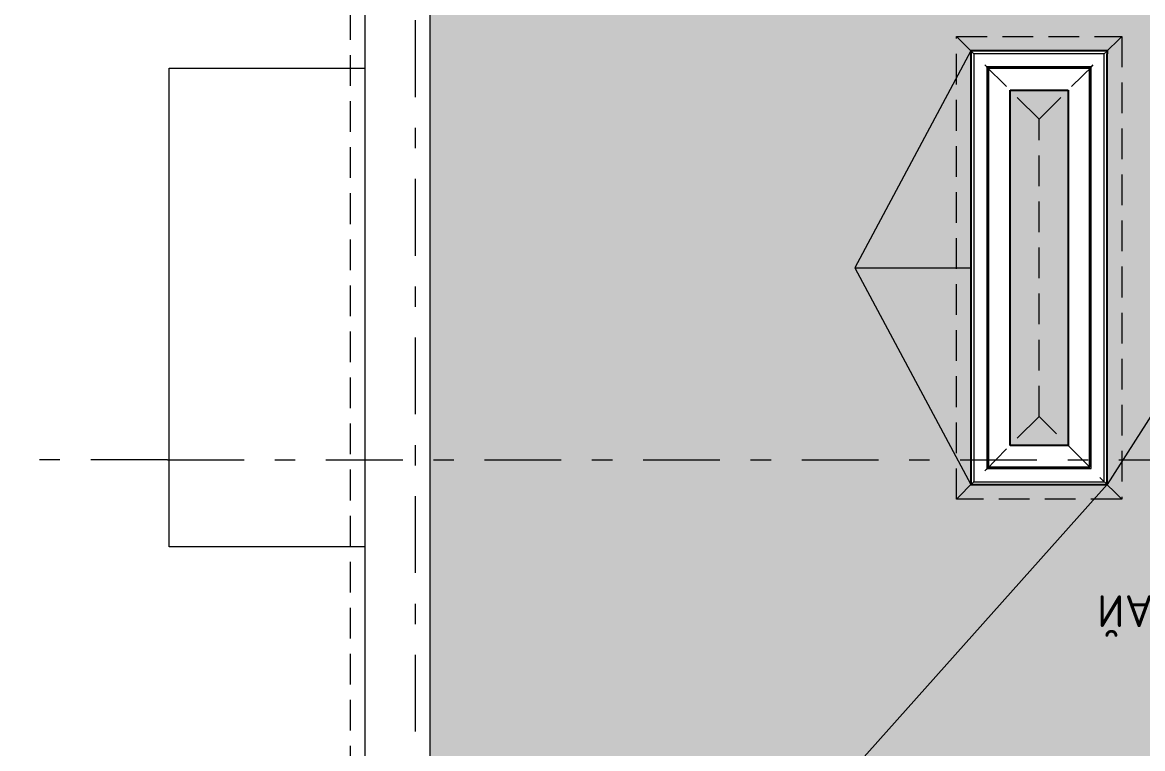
# Model space of a CAD drawing. Header units: millimetres. Extents: x 18162 to 3540582, y 72188 to 247925.
# Drawn here: x 971344 to 979070, y 83879 to 88885 of the extents above; entities that cross this region are included whole.
import ezdxf
from ezdxf.enums import TextEntityAlignment as Align

# ---------------------------------------------------------------- set-up
doc = ezdxf.new("R2010")
doc.units = ezdxf.units.MM
doc.header["$MEASUREMENT"] = 0
doc.set_wipeout_variables(frame=1)
for name, pattern in [('Double Dashed', [1093.611073, 529.166651, -211.666656, 141.111112, -211.666656]), ('Hidden Line', [317.5, 211.666667, -105.833333]), ('Wipeout_Contour', [1000, 0, -1000])]:
    doc.linetypes.add(name, pattern=pattern)
for name, color, linetype in [('Drawing & Figure', 7, 'Continuous'), ('Shell - Roof', 7, 'Continuous'), ('Structural - Bearing', 7, 'Continuous'), ('Structural - Grid', 7, 'Continuous')]:
    doc.layers.add(name, color=color, linetype=linetype)
doc.styles.add('GENERATED_STYLE_2', font='')
doc.styles.add('GENERATED_STYLE_3', font='', dxfattribs={"width": 0.8})
doc.styles.get('GENERATED_STYLE_2').set_extended_font_data('ISOCPEUR MON')
doc.styles.get('GENERATED_STYLE_3').set_extended_font_data('ISOCPEUR MON')

# ---------------------------------------------------------------- blocks, each defined once
blk = doc.blocks.new('Standard grid marker[340]_3', base_point=(971344.5, 85868.9))
at = {"layer": 'Structural - Grid', "color": 13, "linetype": 'Double Dashed', "lineweight": 13}
for q in [(971344.5, 85868.9), (1006906.6, 85868.9)]:
    blk.add_line((972344.5, 85868.9), q, dxfattribs=at)
at = {"layer": 'Structural - Grid', "color": 13, "lineweight": 13, "style": 'GENERATED_STYLE_3'}
blk.add_attdef('AC_MarkerText_1', text='', height=250, rotation=180, dxfattribs=at).set_placement((1008206.6, 85743.9), align=Align.TOP_CENTER)
blk = doc.blocks.new('Standard grid marker[347]_3', base_point=(974055.7, 74247.3))
at = {"layer": 'Structural - Grid', "color": 13, "linetype": 'Double Dashed', "lineweight": 13}
blk.add_line((974055.7, 75247.3), (974055.7, 101908.7), dxfattribs=at)
at = {"layer": 'Structural - Grid', "color": 13, "lineweight": 13, "style": 'GENERATED_STYLE_3'}
blk.add_attdef('AC_MarkerText_1', text='', height=250, rotation=180, dxfattribs=at).set_placement((974055.7, 103083.7), align=Align.TOP_CENTER)

msp = doc.modelspace()

# ---------------------------------------------------------------- hatches: boundary and pattern name
at = {"layer": 'Drawing & Figure', "linetype": 'Continuous', "lineweight": 0}
msp.add_hatch(color=49, dxfattribs=at).paths.add_polyline_path([(974055.7, 80368.9), (984286.6, 80368.9), (984286.6, 98368.9), (974055.7, 98368.9)])

# ---------------------------------------------------------------- linework, layer by layer
at = {"layer": 'Drawing & Figure', "color": 7, "linetype": 'Continuous', "lineweight": 13, "flags": 128}
msp.add_lwpolyline([(974055.7, 80368.9), (984286.6, 80368.9), (984286.6, 98368.9), (974055.7, 98368.9)], close=True, dxfattribs=at)
at = {"layer": 'Shell - Roof', "color": 7, "linetype": 'Hidden Line', "lineweight": 13, "flags": 128}
for points in [[(977785.7, 88788.9), (978925.7, 88788.9)], [(977785.7, 85598.9), (977785.7, 88788.9)], [(978925.7, 88788.9), (978925.7, 85598.9)], [(978355.7, 86168.9), (978355.7, 88218.9)], [(978925.7, 85598.9), (977785.7, 85598.9)]]:
    msp.add_lwpolyline(points, dxfattribs=at)
at = {"layer": 'Structural - Bearing', "color": 7, "linetype": 'Continuous', "lineweight": 13, "flags": 128}
for points in [[(973955.7, 98468.9), (973955.7, 80268.9), (984455.7, 80268.9), (984455.7, 98468.9)], [(972355.7, 85268.9), (972355.7, 88568.9), (973955.7, 88568.9), (973955.7, 85268.9)], [(978555.7, 85968.9), (978155.7, 85968.9), (978155.7, 88418.9), (978555.7, 88418.9)]]:
    msp.add_lwpolyline(points, close=True, dxfattribs=at)

# ---------------------------------------------------------------- texts
at = {"layer": 'Drawing & Figure', "color": 13, "lineweight": 13, "insert": (981478.7, 85431.2), "char_height": 220, "attachment_point": 7, "rotation": 180, "style": 'GENERATED_STYLE_2'}
msp.add_mtext('{\\fISOCPEUR MON|b0|i0|c0|p0;ДЭЭВРИЙН ТАЛБАЙ^M184.16 m{\\H0.66x;\\S2^  ;}}', dxfattribs=at)

# ---------------------------------------------------------------- next in the draw order: wipeouts: each hides what was drawn before it
at = {"color": 254, "linetype": 'Wipeout_Contour', "lineweight": 0, "ltscale": 3911468.234037499}
msp.add_wipeout([(973705.7, 98668.9), (973705.7, 80068.9), (973755.7, 80068.9), (973755.7, 98668.9)], dxfattribs=at).dxf.layer = 'Structural - Bearing'
at = {"color": 254, "linetype": 'Wipeout_Contour', "lineweight": 0, "ltscale": 2945714.457316555}
msp.add_wipeout([(977885.7, 88668.9), (977905.7, 88668.9), (977885.7, 88688.9)], dxfattribs=at).dxf.layer = 'Structural - Bearing'
at = {"color": 254, "linetype": 'Wipeout_Contour', "lineweight": 0, "ltscale": 2948482.112268102}
msp.add_wipeout([(978805.7, 88668.9), (978825.7, 88668.9), (978825.7, 88688.9)], dxfattribs=at).dxf.layer = 'Structural - Bearing'
at = {"color": 254, "linetype": 'Wipeout_Contour', "lineweight": 0, "ltscale": 2944942.0955816}
msp.add_wipeout([(977905.7, 85718.9), (977885.7, 85698.9), (977905.7, 85698.9)], dxfattribs=at).dxf.layer = 'Structural - Bearing'
at = {"color": 254, "linetype": 'Wipeout_Contour', "lineweight": 0, "ltscale": 2947693.397920526}
msp.add_wipeout([(978805.7, 85718.9), (978825.7, 85698.9), (978825.7, 85718.9)], dxfattribs=at).dxf.layer = 'Structural - Bearing'

# ---------------------------------------------------------------- next in the draw order: linework, layer by layer
at = {"layer": 'Structural - Bearing', "color": 7, "linetype": 'Continuous', "lineweight": 13, "flags": 128}
msp.add_lwpolyline([(973705.7, 98718.9), (973705.7, 80018.9)], dxfattribs=at)

# ---------------------------------------------------------------- next in the draw order: wipeouts: each hides what was drawn before it
at = {"color": 254, "linetype": 'Wipeout_Contour', "lineweight": 0, "ltscale": 3911665.507115148}
msp.add_wipeout([(973755.7, 98618.9), (973755.7, 80118.9), (973805.7, 80118.9), (973805.7, 98618.9)], dxfattribs=at).dxf.layer = 'Structural - Bearing'
at = {"color": 254, "linetype": 'Wipeout_Contour', "lineweight": 0, "ltscale": 2945825.874564014}
msp.add_wipeout([(977905.7, 88578.9), (977995.7, 88578.9), (977905.7, 88668.9)], dxfattribs=at).dxf.layer = 'Structural - Bearing'
at = {"color": 254, "linetype": 'Wipeout_Contour', "lineweight": 0, "ltscale": 2948334.605833864}
msp.add_wipeout([(978715.7, 88578.9), (978805.7, 88578.9), (978805.7, 88668.9)], dxfattribs=at).dxf.layer = 'Structural - Bearing'
at = {"color": 254, "linetype": 'Wipeout_Contour', "lineweight": 0, "ltscale": 2945152.686350129}
msp.add_wipeout([(977995.7, 85808.9), (977905.7, 85718.9), (977995.7, 85718.9)], dxfattribs=at).dxf.layer = 'Structural - Bearing'
at = {"color": 254, "linetype": 'Wipeout_Contour', "lineweight": 0, "ltscale": 2947581.350492412}
msp.add_wipeout([(978715.7, 85808.9), (978805.7, 85718.9), (978805.7, 85808.9)], dxfattribs=at).dxf.layer = 'Structural - Bearing'

# ---------------------------------------------------------------- next in the draw order: wipeouts: each hides what was drawn before it
at = {"color": 254, "linetype": 'Wipeout_Contour', "lineweight": 0, "ltscale": 3912058.234368285}
msp.add_wipeout([(973805.7, 98468.9), (973805.7, 80268.9), (973955.7, 80268.9), (973955.7, 98468.9)], dxfattribs=at).dxf.layer = 'Structural - Bearing'
at = {"color": 254, "linetype": 'Wipeout_Contour', "lineweight": 0, "ltscale": 2948465.084568111}
msp.add_wipeout([(978805.7, 88668.9), (978825.7, 88688.9), (978805.7, 88688.9)], dxfattribs=at).dxf.layer = 'Structural - Bearing'
at = {"color": 254, "linetype": 'Wipeout_Contour', "lineweight": 0, "ltscale": 2946005.172995847}
msp.add_wipeout([(977995.7, 88568.9), (978005.7, 88568.9), (977995.7, 88578.9)], dxfattribs=at).dxf.layer = 'Structural - Bearing'
at = {"color": 254, "linetype": 'Wipeout_Contour', "lineweight": 0, "ltscale": 2948135.46092599}
msp.add_wipeout([(978705.7, 88568.9), (978715.7, 88568.9), (978715.7, 88578.9)], dxfattribs=at).dxf.layer = 'Structural - Bearing'
at = {"color": 254, "linetype": 'Wipeout_Contour', "lineweight": 0, "ltscale": 2945278.864636214}
msp.add_wipeout([(978005.7, 85818.9), (977995.7, 85808.9), (978005.7, 85808.9)], dxfattribs=at).dxf.layer = 'Structural - Bearing'
at = {"color": 254, "linetype": 'Wipeout_Contour', "lineweight": 0, "ltscale": 2947401.67925473}
msp.add_wipeout([(978705.7, 85818.9), (978715.7, 85808.9), (978715.7, 85818.9)], dxfattribs=at).dxf.layer = 'Structural - Bearing'

# ---------------------------------------------------------------- next in the draw order: wipeouts: each hides what was drawn before it
at = {"color": 254, "linetype": 'Wipeout_Contour', "lineweight": 0, "ltscale": 3912747.977602752}
msp.add_wipeout([(974155.7, 80468.9), (974155.7, 98268.9), (973955.7, 98268.9), (973955.7, 80468.9)], dxfattribs=at).dxf.layer = 'Structural - Bearing'
at = {"color": 254, "linetype": 'Wipeout_Contour', "lineweight": 0, "ltscale": 3929465.643236783}
msp.add_wipeout([(977905.7, 88668.9), (978805.7, 88668.9), (978805.7, 88688.9), (977905.7, 88688.9)], dxfattribs=at).dxf.layer = 'Structural - Bearing'
at = {"color": 254, "linetype": 'Wipeout_Contour', "lineweight": 0, "ltscale": 2946146.545563675}
msp.add_wipeout([(978155.7, 88418.9), (978005.7, 88568.9), (978005.7, 88418.9)], dxfattribs=at).dxf.layer = 'Structural - Bearing'
at = {"color": 254, "linetype": 'Wipeout_Contour', "lineweight": 0, "ltscale": 2947938.233915293}
msp.add_wipeout([(978555.7, 88418.9), (978705.7, 88418.9), (978705.7, 88568.9)], dxfattribs=at).dxf.layer = 'Structural - Bearing'
at = {"color": 254, "linetype": 'Wipeout_Contour', "lineweight": 0, "ltscale": 2945602.547586008}
msp.add_wipeout([(978155.7, 85968.9), (978005.7, 85818.9), (978155.7, 85818.9)], dxfattribs=at).dxf.layer = 'Structural - Bearing'
at = {"color": 254, "linetype": 'Wipeout_Contour', "lineweight": 0, "ltscale": 2947259.432597996}
msp.add_wipeout([(978555.7, 85968.9), (978705.7, 85818.9), (978705.7, 85968.9)], dxfattribs=at).dxf.layer = 'Structural - Bearing'

# ---------------------------------------------------------------- next in the draw order: linework, layer by layer
at = {"layer": 'Structural - Bearing', "color": 7, "linetype": 'Continuous', "lineweight": 13, "flags": 128}
msp.add_lwpolyline([(974155.7, 80468.9), (974155.7, 98268.9)], dxfattribs=at)

# ---------------------------------------------------------------- next in the draw order: block references
at = {"layer": 'Structural - Grid', "color": 13, "linetype": 'Continuous', "lineweight": 13}
msp.add_blockref('Standard grid marker[347]_3', (974055.7, 74247.3), dxfattribs=at)

# ---------------------------------------------------------------- next in the draw order: wipeouts: each hides what was drawn before it
at = {"color": 254, "linetype": 'Wipeout_Contour', "lineweight": 0, "ltscale": 2945735.276240739}
msp.add_wipeout([(977905.7, 88688.9), (977885.7, 88688.9), (977905.7, 88668.9)], dxfattribs=at).dxf.layer = 'Structural - Bearing'
at = {"color": 254, "linetype": 'Wipeout_Contour', "lineweight": 0, "ltscale": 2948254.17465951}
msp.add_wipeout([(978715.7, 88578.9), (978805.7, 88668.9), (978715.7, 88668.9)], dxfattribs=at).dxf.layer = 'Structural - Bearing'

# ---------------------------------------------------------------- next in the draw order: linework, layer by layer
at = {"layer": 'Structural - Bearing', "color": 7, "linetype": 'Continuous', "lineweight": 13}
msp.add_line((978805.7, 88578.9), (978805.7, 88668.9), dxfattribs=at)
at = {"layer": 'Structural - Bearing', "color": 7, "linetype": 'Continuous', "lineweight": 25, "flags": 128}
msp.add_lwpolyline([(978825.7, 88688.9), (978825.7, 88668.9)], dxfattribs=at)

# ---------------------------------------------------------------- next in the draw order: wipeouts: each hides what was drawn before it
at = {"color": 254, "linetype": 'Wipeout_Contour', "lineweight": 0, "ltscale": 3929445.792481919}
msp.add_wipeout([(977995.7, 88578.9), (978715.7, 88578.9), (978715.7, 88668.9), (977995.7, 88668.9)], dxfattribs=at).dxf.layer = 'Structural - Bearing'

# ---------------------------------------------------------------- next in the draw order: linework, layer by layer
at = {"layer": 'Structural - Bearing', "color": 7, "linetype": 'Continuous', "lineweight": 13}
msp.add_line((978805.7, 88668.9), (978715.7, 88668.9), dxfattribs=at)

# ---------------------------------------------------------------- next in the draw order: wipeouts: each hides what was drawn before it
at = {"color": 254, "linetype": 'Wipeout_Contour', "lineweight": 0, "ltscale": 2945922.724300084}
msp.add_wipeout([(977995.7, 88668.9), (977905.7, 88668.9), (977995.7, 88578.9)], dxfattribs=at).dxf.layer = 'Structural - Bearing'
at = {"color": 254, "linetype": 'Wipeout_Contour', "lineweight": 0, "ltscale": 2948127.48901215}
msp.add_wipeout([(978705.7, 88568.9), (978715.7, 88578.9), (978705.7, 88578.9)], dxfattribs=at).dxf.layer = 'Structural - Bearing'

# ---------------------------------------------------------------- next in the draw order: linework, layer by layer
at = {"layer": 'Structural - Bearing', "color": 7, "linetype": 'Continuous', "lineweight": 13}
for p, q in [((977905.7, 88668.9), (977905.7, 88578.9)), ((977995.7, 88668.9), (977905.7, 88668.9)), ((978715.7, 88668.9), (977995.7, 88668.9))]:
    msp.add_line(p, q, dxfattribs=at)
at = {"layer": 'Structural - Bearing', "color": 7, "linetype": 'Continuous', "lineweight": 25, "flags": 128}
for points in [[(977885.7, 88688.9), (977885.7, 88668.9)], [(978825.7, 88688.9), (977885.7, 88688.9)]]:
    msp.add_lwpolyline(points, dxfattribs=at)

# ---------------------------------------------------------------- next in the draw order: wipeouts: each hides what was drawn before it
at = {"color": 254, "linetype": 'Wipeout_Contour', "lineweight": 0, "ltscale": 3929427.750352087}
msp.add_wipeout([(978005.7, 88568.9), (978705.7, 88568.9), (978705.7, 88578.9), (978005.7, 88578.9)], dxfattribs=at).dxf.layer = 'Structural - Bearing'

# ---------------------------------------------------------------- next in the draw order: wipeouts: each hides what was drawn before it
at = {"color": 254, "linetype": 'Wipeout_Contour', "lineweight": 0, "ltscale": 3927105.549997493}
msp.add_wipeout([(977885.7, 85718.9), (977905.7, 85718.9), (977905.7, 88668.9), (977885.7, 88668.9)], dxfattribs=at).dxf.layer = 'Structural - Bearing'
at = {"color": 254, "linetype": 'Wipeout_Contour', "lineweight": 0, "ltscale": 2946015.128479585}
msp.add_wipeout([(978005.7, 88578.9), (977995.7, 88578.9), (978005.7, 88568.9)], dxfattribs=at).dxf.layer = 'Structural - Bearing'
at = {"color": 254, "linetype": 'Wipeout_Contour', "lineweight": 0, "ltscale": 2947803.438259506}
msp.add_wipeout([(978555.7, 88418.9), (978705.7, 88568.9), (978555.7, 88568.9)], dxfattribs=at).dxf.layer = 'Structural - Bearing'

# ---------------------------------------------------------------- next in the draw order: linework, layer by layer
at = {"layer": 'Structural - Bearing', "color": 7, "linetype": 'Continuous', "lineweight": 13}
for p, q in [((978715.7, 88578.9), (978705.7, 88578.9)), ((978715.7, 88568.9), (978715.7, 88578.9))]:
    msp.add_line(p, q, dxfattribs=at)
at = {"layer": 'Structural - Bearing', "color": 7, "linetype": 'Continuous', "lineweight": 25}
msp.add_line((978705.7, 88418.9), (978705.7, 88568.9), dxfattribs=at)

# ---------------------------------------------------------------- next in the draw order: wipeouts: each hides what was drawn before it
at = {"color": 254, "linetype": 'Wipeout_Contour', "lineweight": 0, "ltscale": 3929398.920541613}
msp.add_wipeout([(978155.7, 88418.9), (978555.7, 88418.9), (978555.7, 88568.9), (978155.7, 88568.9)], dxfattribs=at).dxf.layer = 'Structural - Bearing'
at = {"color": 254, "linetype": 'Wipeout_Contour', "lineweight": 0, "ltscale": 2944925.001683543}
msp.add_wipeout([(977885.7, 85718.9), (977885.7, 85698.9), (977905.7, 85718.9)], dxfattribs=at).dxf.layer = 'Structural - Bearing'

# ---------------------------------------------------------------- next in the draw order: linework, layer by layer
at = {"layer": 'Structural - Bearing', "color": 7, "linetype": 'Continuous', "lineweight": 25}
msp.add_line((978705.7, 88568.9), (978555.7, 88568.9), dxfattribs=at)

# ---------------------------------------------------------------- next in the draw order: wipeouts: each hides what was drawn before it
at = {"color": 254, "linetype": 'Wipeout_Contour', "lineweight": 0, "ltscale": 2946308.545877763}
msp.add_wipeout([(978155.7, 88568.9), (978005.7, 88568.9), (978155.7, 88418.9)], dxfattribs=at).dxf.layer = 'Structural - Bearing'

# ---------------------------------------------------------------- next in the draw order: linework, layer by layer
at = {"layer": 'Structural - Bearing', "color": 7, "linetype": 'Continuous', "lineweight": 13}
for p, q in [((977995.7, 88578.9), (977995.7, 88568.9)), ((978005.7, 88578.9), (977995.7, 88578.9)), ((978705.7, 88578.9), (978005.7, 88578.9))]:
    msp.add_line(p, q, dxfattribs=at)
at = {"layer": 'Structural - Bearing', "color": 7, "linetype": 'Continuous', "lineweight": 25}
for p, q in [((978005.7, 88568.9), (978005.7, 88418.9)), ((978155.7, 88568.9), (978005.7, 88568.9)), ((978555.7, 88568.9), (978155.7, 88568.9))]:
    msp.add_line(p, q, dxfattribs=at)
at = {"layer": 'Structural - Bearing', "color": 7, "linetype": 'Continuous', "lineweight": 25, "flags": 128}
msp.add_lwpolyline([(978155.7, 88418.9), (978555.7, 88418.9)], dxfattribs=at)

# ---------------------------------------------------------------- next in the draw order: wipeouts: each hides what was drawn before it
at = {"color": 254, "linetype": 'Wipeout_Contour', "lineweight": 0, "ltscale": 3927324.160260639}
msp.add_wipeout([(977905.7, 85808.9), (977995.7, 85808.9), (977995.7, 88578.9), (977905.7, 88578.9)], dxfattribs=at).dxf.layer = 'Structural - Bearing'

# ---------------------------------------------------------------- next in the draw order: linework, layer by layer
at = {"layer": 'Drawing & Figure', "color": 7, "linetype": 'Continuous', "lineweight": 5}
msp.add_lwpolyline([(977085.7, 87193.9), (977885.7, 87193.9)], dxfattribs=at)
at = {"layer": 'Structural - Bearing', "color": 7, "linetype": 'Continuous', "lineweight": 13}
msp.add_line((977905.7, 88668.9), (977905.7, 88578.9), dxfattribs=at)

# ---------------------------------------------------------------- next in the draw order: wipeouts: each hides what was drawn before it
at = {"color": 254, "linetype": 'Wipeout_Contour', "lineweight": 0, "ltscale": 2945071.97659668}
msp.add_wipeout([(977905.7, 85808.9), (977905.7, 85718.9), (977995.7, 85808.9)], dxfattribs=at).dxf.layer = 'Structural - Bearing'

# ---------------------------------------------------------------- next in the draw order: linework, layer by layer
at = {"layer": 'Structural - Bearing', "color": 7, "linetype": 'Continuous', "lineweight": 13}
for p, q in [((977905.7, 88578.9), (977905.7, 85808.9)), ((977905.7, 85808.9), (977905.7, 85718.9)), ((977905.7, 85718.9), (977995.7, 85718.9))]:
    msp.add_line(p, q, dxfattribs=at)
at = {"layer": 'Structural - Bearing', "color": 7, "linetype": 'Continuous', "lineweight": 25, "flags": 128}
for points in [[(977885.7, 88668.9), (977885.7, 85698.9)], [(977885.7, 85698.9), (977905.7, 85698.9)]]:
    msp.add_lwpolyline(points, dxfattribs=at)

# ---------------------------------------------------------------- next in the draw order: wipeouts: each hides what was drawn before it
at = {"color": 254, "linetype": 'Wipeout_Contour', "lineweight": 0, "ltscale": 3927523.314097118}
msp.add_wipeout([(978005.7, 88568.9), (977995.7, 88568.9), (977995.7, 85818.9), (978005.7, 85818.9)], dxfattribs=at).dxf.layer = 'Structural - Bearing'

# ---------------------------------------------------------------- next in the draw order: linework, layer by layer
at = {"layer": 'Structural - Bearing', "color": 7, "linetype": 'Continuous', "lineweight": 13}
msp.add_line((977995.7, 88578.9), (977995.7, 88568.9), dxfattribs=at)

# ---------------------------------------------------------------- next in the draw order: wipeouts: each hides what was drawn before it
at = {"color": 254, "linetype": 'Wipeout_Contour', "lineweight": 0, "ltscale": 3927841.261679773}
msp.add_wipeout([(978155.7, 85968.9), (978155.7, 88418.9), (978005.7, 88418.9), (978005.7, 85968.9)], dxfattribs=at).dxf.layer = 'Structural - Bearing'
at = {"color": 254, "linetype": 'Wipeout_Contour', "lineweight": 0, "ltscale": 2945270.860575063}
msp.add_wipeout([(978005.7, 85818.9), (977995.7, 85818.9), (977995.7, 85808.9)], dxfattribs=at).dxf.layer = 'Structural - Bearing'
at = {"color": 254, "linetype": 'Wipeout_Contour', "lineweight": 0, "ltscale": 3928411.044351188}
msp.add_wipeout([(978805.7, 85718.9), (977905.7, 85718.9), (977905.7, 85698.9), (978805.7, 85698.9)], dxfattribs=at).dxf.layer = 'Structural - Bearing'

# ---------------------------------------------------------------- next in the draw order: linework, layer by layer
at = {"layer": 'Drawing & Figure', "color": 7, "linetype": 'Continuous', "lineweight": 5}
msp.add_lwpolyline([(977885.7, 88688.9), (977085.7, 87193.9), (977885.7, 85698.9)], close=True, dxfattribs=at)
at = {"layer": 'Shell - Roof', "color": 7, "linetype": 'Hidden Line', "lineweight": 13, "flags": 128}
msp.add_lwpolyline([(978355.7, 88218.9), (977785.7, 88788.9)], dxfattribs=at)
at = {"layer": 'Structural - Bearing', "color": 7, "linetype": 'Continuous', "lineweight": 25}
msp.add_line((978005.7, 88568.9), (978005.7, 88418.9), dxfattribs=at)

# ---------------------------------------------------------------- next in the draw order: wipeouts: each hides what was drawn before it
at = {"color": 254, "linetype": 'Wipeout_Contour', "lineweight": 0, "ltscale": 2945467.32863906}
msp.add_wipeout([(978005.7, 85968.9), (978005.7, 85818.9), (978155.7, 85968.9)], dxfattribs=at).dxf.layer = 'Structural - Bearing'
at = {"color": 254, "linetype": 'Wipeout_Contour', "lineweight": 0, "ltscale": 2947672.638513124}
msp.add_wipeout([(978805.7, 85698.9), (978825.7, 85698.9), (978805.7, 85718.9)], dxfattribs=at).dxf.layer = 'Structural - Bearing'

# ---------------------------------------------------------------- next in the draw order: linework, layer by layer
at = {"layer": 'Structural - Bearing', "color": 7, "linetype": 'Continuous', "lineweight": 13}
for p, q in [((977995.7, 88568.9), (977995.7, 85818.9)), ((977995.7, 85818.9), (977995.7, 85808.9)), ((977995.7, 85808.9), (978005.7, 85808.9))]:
    msp.add_line(p, q, dxfattribs=at)
at = {"layer": 'Structural - Bearing', "color": 7, "linetype": 'Continuous', "lineweight": 25}
for p, q in [((978005.7, 88418.9), (978005.7, 85968.9)), ((978005.7, 85968.9), (978005.7, 85818.9)), ((978005.7, 85818.9), (978155.7, 85818.9))]:
    msp.add_line(p, q, dxfattribs=at)
at = {"layer": 'Structural - Bearing', "color": 7, "linetype": 'Continuous', "lineweight": 25, "flags": 128}
msp.add_lwpolyline([(978155.7, 85968.9), (978155.7, 88418.9)], dxfattribs=at)

# ---------------------------------------------------------------- next in the draw order: wipeouts: each hides what was drawn before it
at = {"color": 254, "linetype": 'Wipeout_Contour', "lineweight": 0, "ltscale": 3928430.252809121}
msp.add_wipeout([(978715.7, 85808.9), (977995.7, 85808.9), (977995.7, 85718.9), (978715.7, 85718.9)], dxfattribs=at).dxf.layer = 'Structural - Bearing'

# ---------------------------------------------------------------- next in the draw order: linework, layer by layer
at = {"layer": 'Structural - Bearing', "color": 7, "linetype": 'Continuous', "lineweight": 13}
msp.add_line((977905.7, 85718.9), (977995.7, 85718.9), dxfattribs=at)

# ---------------------------------------------------------------- next in the draw order: wipeouts: each hides what was drawn before it
at = {"color": 254, "linetype": 'Wipeout_Contour', "lineweight": 0, "ltscale": 2947484.746778835}
msp.add_wipeout([(978715.7, 85718.9), (978805.7, 85718.9), (978715.7, 85808.9)], dxfattribs=at).dxf.layer = 'Structural - Bearing'

# ---------------------------------------------------------------- next in the draw order: linework, layer by layer
at = {"layer": 'Structural - Bearing', "color": 7, "linetype": 'Continuous', "lineweight": 13}
for p, q in [((978805.7, 85718.9), (978805.7, 85808.9)), ((977995.7, 85718.9), (978715.7, 85718.9)), ((978715.7, 85718.9), (978805.7, 85718.9))]:
    msp.add_line(p, q, dxfattribs=at)
at = {"layer": 'Structural - Bearing', "color": 7, "linetype": 'Continuous', "lineweight": 25, "flags": 128}
for points in [[(977905.7, 85698.9), (978825.7, 85698.9)], [(978825.7, 85698.9), (978825.7, 85718.9)]]:
    msp.add_lwpolyline(points, dxfattribs=at)

# ---------------------------------------------------------------- next in the draw order: wipeouts: each hides what was drawn before it
at = {"color": 254, "linetype": 'Wipeout_Contour', "lineweight": 0, "ltscale": 3928447.718992483}
msp.add_wipeout([(978705.7, 85818.9), (978005.7, 85818.9), (978005.7, 85808.9), (978705.7, 85808.9)], dxfattribs=at).dxf.layer = 'Structural - Bearing'

# ---------------------------------------------------------------- next in the draw order: linework, layer by layer
at = {"layer": 'Structural - Bearing', "color": 7, "linetype": 'Continuous', "lineweight": 13}
msp.add_line((977995.7, 85808.9), (978005.7, 85808.9), dxfattribs=at)

# ---------------------------------------------------------------- next in the draw order: wipeouts: each hides what was drawn before it
at = {"color": 254, "linetype": 'Wipeout_Contour', "lineweight": 0, "ltscale": 3930771.017535938}
msp.add_wipeout([(978805.7, 88668.9), (978805.7, 85718.9), (978825.7, 85718.9), (978825.7, 88668.9)], dxfattribs=at).dxf.layer = 'Structural - Bearing'
at = {"color": 254, "linetype": 'Wipeout_Contour', "lineweight": 0, "ltscale": 3928475.702577956}
msp.add_wipeout([(978555.7, 85968.9), (978155.7, 85968.9), (978155.7, 85818.9), (978555.7, 85818.9)], dxfattribs=at).dxf.layer = 'Structural - Bearing'
at = {"color": 254, "linetype": 'Wipeout_Contour', "lineweight": 0, "ltscale": 2947391.752852225}
msp.add_wipeout([(978705.7, 85808.9), (978715.7, 85808.9), (978705.7, 85818.9)], dxfattribs=at).dxf.layer = 'Structural - Bearing'

# ---------------------------------------------------------------- next in the draw order: linework, layer by layer
at = {"layer": 'Shell - Roof', "color": 7, "linetype": 'Hidden Line', "lineweight": 13, "flags": 128}
msp.add_lwpolyline([(978355.7, 86168.9), (977785.7, 85598.9)], dxfattribs=at)
at = {"layer": 'Structural - Bearing', "color": 7, "linetype": 'Continuous', "lineweight": 25}
msp.add_line((978005.7, 85818.9), (978155.7, 85818.9), dxfattribs=at)

# ---------------------------------------------------------------- next in the draw order: wipeouts: each hides what was drawn before it
at = {"color": 254, "linetype": 'Wipeout_Contour', "lineweight": 0, "ltscale": 2947097.800780002}
msp.add_wipeout([(978555.7, 85818.9), (978705.7, 85818.9), (978555.7, 85968.9)], dxfattribs=at).dxf.layer = 'Structural - Bearing'

# ---------------------------------------------------------------- next in the draw order: linework, layer by layer
at = {"layer": 'Structural - Bearing', "color": 7, "linetype": 'Continuous', "lineweight": 25}
for p, q in [((978705.7, 85818.9), (978705.7, 85968.9)), ((978155.7, 85818.9), (978555.7, 85818.9)), ((978555.7, 85818.9), (978705.7, 85818.9))]:
    msp.add_line(p, q, dxfattribs=at)
at = {"layer": 'Structural - Bearing', "color": 7, "linetype": 'Continuous', "lineweight": 13}
for p, q in [((978005.7, 85808.9), (978705.7, 85808.9)), ((978705.7, 85808.9), (978715.7, 85808.9)), ((978715.7, 85808.9), (978715.7, 85818.9))]:
    msp.add_line(p, q, dxfattribs=at)
at = {"layer": 'Structural - Bearing', "color": 7, "linetype": 'Continuous', "lineweight": 25, "flags": 128}
msp.add_lwpolyline([(978555.7, 85968.9), (978155.7, 85968.9)], dxfattribs=at)

# ---------------------------------------------------------------- next in the draw order: wipeouts: each hides what was drawn before it
at = {"color": 254, "linetype": 'Wipeout_Contour', "lineweight": 0, "ltscale": 3930551.365796868}
msp.add_wipeout([(978715.7, 88578.9), (978715.7, 85808.9), (978805.7, 85808.9), (978805.7, 88578.9)], dxfattribs=at).dxf.layer = 'Structural - Bearing'

# ---------------------------------------------------------------- next in the draw order: linework, layer by layer
at = {"layer": 'Structural - Bearing', "color": 7, "linetype": 'Continuous', "lineweight": 13}
for p, q in [((978805.7, 88578.9), (978805.7, 88668.9)), ((978805.7, 85808.9), (978805.7, 88578.9)), ((978805.7, 85718.9), (978805.7, 85808.9))]:
    msp.add_line(p, q, dxfattribs=at)
at = {"layer": 'Structural - Bearing', "color": 7, "linetype": 'Continuous', "lineweight": 25, "flags": 128}
msp.add_lwpolyline([(978825.7, 85718.9), (978825.7, 88668.9)], dxfattribs=at)

# ---------------------------------------------------------------- next in the draw order: wipeouts: each hides what was drawn before it
at = {"color": 254, "linetype": 'Wipeout_Contour', "lineweight": 0, "ltscale": 3930352.099236777}
msp.add_wipeout([(978705.7, 88568.9), (978705.7, 85818.9), (978715.7, 85818.9), (978715.7, 88568.9)], dxfattribs=at).dxf.layer = 'Structural - Bearing'

# ---------------------------------------------------------------- next in the draw order: linework, layer by layer
at = {"layer": 'Structural - Bearing', "color": 7, "linetype": 'Continuous', "lineweight": 13}
for p, q in [((978715.7, 88568.9), (978715.7, 88578.9)), ((978715.7, 85808.9), (978715.7, 85818.9))]:
    msp.add_line(p, q, dxfattribs=at)

# ---------------------------------------------------------------- next in the draw order: wipeouts: each hides what was drawn before it
at = {"color": 254, "linetype": 'Wipeout_Contour', "lineweight": 0, "ltscale": 3930032.57454462}
msp.add_wipeout([(978555.7, 88418.9), (978555.7, 85968.9), (978705.7, 85968.9), (978705.7, 88418.9)], dxfattribs=at).dxf.layer = 'Structural - Bearing'

# ---------------------------------------------------------------- next in the draw order: linework, layer by layer
at = {"layer": 'Drawing & Figure', "color": 7, "linetype": 'Hidden Line', "lineweight": 5}
for points in [[(980305.7, 98818.9), (980305.7, 98819.6), (973605.7, 98819.6), (973605.7, 79918.9), (980305.7, 79918.9)], [(984085.7, 98818.9), (980305.7, 98819.6), (973605.7, 98819.6), (973605.7, 79918.9), (984085.7, 79918.9)]]:
    msp.add_lwpolyline(points, dxfattribs=at)
at = {"layer": 'Drawing & Figure', "color": 7, "linetype": 'Continuous', "lineweight": 5}
msp.add_lwpolyline([(980755.7, 88718.9), (978825.7, 85698.9), (974155.7, 80468.9)], dxfattribs=at)
at = {"layer": 'Drawing & Figure', "color": 7, "linetype": 'Hidden Line', "lineweight": 5}
for points in [[(977885.7, 88688.9), (978825.7, 88688.9), (978825.7, 85698.9), (977885.7, 85698.9)], [(977885.7, 88688.9), (978825.7, 88688.9), (978825.7, 85698.9), (977885.7, 85698.9)], [(978555.7, 85968.9), (978155.7, 85968.9), (978155.7, 88418.9), (978555.7, 88418.9)], [(978555.7, 85968.9), (978155.7, 85968.9), (978155.7, 88418.9), (978555.7, 88418.9)]]:
    msp.add_lwpolyline(points, close=True, dxfattribs=at)
at = {"layer": 'Shell - Roof', "color": 7, "linetype": 'Hidden Line', "lineweight": 13, "flags": 128}
for points in [[(978355.7, 88218.9), (978925.7, 88788.9)], [(978925.7, 85598.9), (978355.7, 86168.9)]]:
    msp.add_lwpolyline(points, dxfattribs=at)
at = {"layer": 'Structural - Bearing', "color": 7, "linetype": 'Continuous', "lineweight": 25}
for p, q in [((978705.7, 88418.9), (978705.7, 88568.9)), ((978705.7, 85968.9), (978705.7, 88418.9)), ((978705.7, 85818.9), (978705.7, 85968.9))]:
    msp.add_line(p, q, dxfattribs=at)
at = {"layer": 'Structural - Bearing', "color": 7, "linetype": 'Continuous', "lineweight": 13}
msp.add_line((978715.7, 85818.9), (978715.7, 88568.9), dxfattribs=at)
at = {"layer": 'Structural - Bearing', "color": 7, "linetype": 'Continuous', "lineweight": 25, "flags": 128}
msp.add_lwpolyline([(978555.7, 88418.9), (978555.7, 85968.9)], dxfattribs=at)

# ---------------------------------------------------------------- next in the draw order: block references
at = {"layer": 'Structural - Grid', "color": 13, "linetype": 'Continuous', "lineweight": 13}
msp.add_blockref('Standard grid marker[340]_3', (971344.5, 85868.9), dxfattribs=at)

doc.saveas('drawing.dxf')
